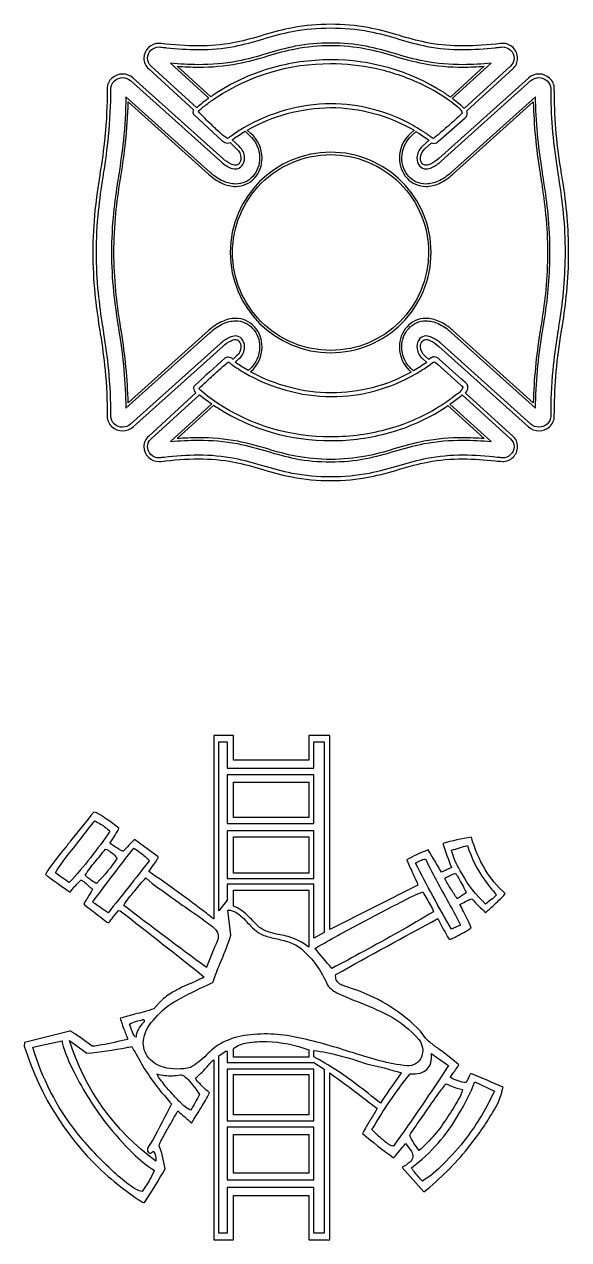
# Model space of a CAD drawing. Extents: x -4 to 118, y -79 to 10.
# Drawn here: x 10.48 to 19.06, y -63.52 to -44.34 of the extents above; entities that cross this region are included whole.
import ezdxf

# ---------------------------------------------------------------- set-up
doc = ezdxf.new("R2010")
doc.units = 0
doc.header["$MEASUREMENT"] = 0

msp = doc.modelspace()

# ---------------------------------------------------------------- linework, layer by layer
for points in [[(18.97, -46.814, 0.000146), (18.957, -46.73, -0.000234), (18.939, -46.613, -0.041041), (18.838, -45.358, 0.219525), (18.762, -45.188, 0.180479), (18.595, -45.125, 0.186054), (18.43, -45.188), (17.015, -46.458, -0.076854), (16.885, -46.547, -0.10275), (16.813, -46.565, -0.201777), (16.759, -46.54, -0.194214), (16.729, -46.449, -0.216836), (16.797, -46.307), (16.901, -46.213, 0.082324), (16.94, -46.219, 0.221925), (17.013, -46.186), (17.433, -45.814, 0.225546), (17.465, -45.743, 0.069321), (17.459, -45.706), (18.184, -45.042, 0.216742), (18.259, -44.875, 0.416012), (18.019, -44.641, 0.029208), (17.987, -44.643, -0.028387), (17.398, -44.682, -0.046224), (16.863, -44.636, -0.026962), (16.44, -44.53, -0.000345), (16.404, -44.519, 0.000483), (16.36, -44.506, 0.026301), (15.904, -44.392, 0.046491), (15.313, -44.34, 0.046831), (14.716, -44.393, 0.026196), (14.258, -44.508), (14.198, -44.526, -0.026349), (13.769, -44.634, -0.047054), (13.226, -44.682, -0.028411), (12.637, -44.643, -0.000073), (12.636, -44.643, 0.028655), (12.605, -44.641, 0.414072), (12.365, -44.875, 0.216344), (12.441, -45.042), (13.15, -45.688, 0.127901), (13.139, -45.728, 0.218641), (13.158, -45.77), (13.607, -46.182, 0.217004), (13.684, -46.214, 0.097246), (13.726, -46.207), (13.828, -46.306, -0.200618), (13.895, -46.449, -0.193494), (13.865, -46.54, -0.203085), (13.811, -46.565, -0.102621), (13.739, -46.547, -0.076643), (13.609, -46.458), (12.194, -45.188, 0.18718), (12.03, -45.125, 0.180654), (11.862, -45.188, 0.219572), (11.786, -45.358, -0.025235), (11.751, -46.112, -0.014069), (11.671, -46.705, 0.13075), (11.67, -46.707, -0.023619), (11.67, -46.709, 0.060746), (11.669, -46.715), (11.669, -46.717), (11.668, -46.72, 0.012497), (11.594, -47.272, 0.026105), (11.56, -47.94, 0.025257), (11.592, -48.588, 0.013216), (11.662, -49.123, 0.000383), (11.672, -49.182, -0.000214), (11.678, -49.224, -0.014648), (11.753, -49.797, -0.024347), (11.786, -50.522, 0.218207), (11.862, -50.692, 0.181564), (12.03, -50.756, 0.184781), (12.194, -50.693), (13.609, -49.423, -0.078249), (13.739, -49.333, -0.103151), (13.811, -49.315, -0.20195), (13.865, -49.34, -0.193672), (13.895, -49.431, -0.217707), (13.828, -49.573), (13.771, -49.624, 0.066829), (13.768, -49.622, 0.149884), (13.695, -49.593, 0.143723), (13.641, -49.609, 0.001544), (13.167, -50.042), (13.167, -50.042, 0.220995), (13.148, -50.084, 0.178636), (13.185, -50.158), (12.441, -50.838, 0.21439), (12.365, -51.005, 0.414072), (12.605, -51.239, 0.026204), (12.637, -51.238, -0.029856), (13.226, -51.198, -0.04844), (13.783, -51.248, -0.025158), (14.224, -51.362, -0.000003), (14.228, -51.363, 0.02502), (14.698, -51.484, 0.048341), (15.313, -51.54, 0.048467), (15.928, -51.483, 0.025027), (16.398, -51.363, -0.000001), (16.4, -51.362, -0.025175), (16.841, -51.248, -0.048413), (17.398, -51.198, -0.026951), (17.908, -51.229, 0.008246), (18.019, -51.239, 0.416012), (18.259, -51.005, 0.215769), (18.184, -50.838), (17.439, -50.16, 0.155616), (17.476, -50.068, 0.166723), (17.458, -50.014, 0.007441), (17.375, -49.939, -0.000026), (17.375, -49.939), (17.022, -49.625, 0.223484), (16.944, -49.59, 0.181894), (16.899, -49.601, -0.023326), (16.882, -49.61, 0.000507), (16.878, -49.613, -0.009264), (16.858, -49.628), (16.797, -49.573, -0.218913), (16.729, -49.431, -0.193669), (16.759, -49.34, -0.201953), (16.813, -49.315, -0.103585), (16.885, -49.333, -0.077499), (17.015, -49.423), (18.43, -50.693, 0.184556), (18.595, -50.756, 0.181727), (18.762, -50.692, 0.217957), (18.838, -50.522, -0.040938), (18.938, -49.275, -0.000372), (18.959, -49.139, 0.000132), (18.967, -49.088, 0.014041), (19.034, -48.568, 0.024546), (19.064, -47.94, 0.040696)], [(12.479, -45, -0.214817), (12.422, -44.875, -0.414326), (12.605, -44.698, -0.007781), (12.69, -44.706, 0.000805), (12.722, -44.71, 0.025713), (13.226, -44.738, 0.048096), (13.794, -44.688, 0.025544), (14.24, -44.573, -0.02547), (14.706, -44.453, -0.0483), (15.313, -44.398, -0.048321), (15.918, -44.453, -0.025446), (16.384, -44.573, 0.025502), (16.83, -44.688, 0.048145), (17.398, -44.738, 0.026004), (17.907, -44.709, 0.000582), (17.933, -44.706, -0.007792), (18.019, -44.698, -0.414326), (18.203, -44.875, -0.211803), (18.146, -45), (17.414, -45.667, 0.057227), (17.342, -45.599, 0.01027), (17.253, -45.532, -0.007124), (17.228, -45.513), (17.841, -44.954, -0.023758), (17.398, -44.977, -0.048154), (16.786, -44.922, -0.025655), (16.317, -44.801, 0.025517), (15.873, -44.687, 0.048414), (15.313, -44.636, 0.048387), (14.751, -44.687, 0.025696), (14.308, -44.801, -0.02568), (13.839, -44.922, -0.048134), (13.226, -44.977, -0.023608), (12.783, -44.954), (13.388, -45.506, 0.023603), (13.199, -45.656)], [(17.198, -45.49, -0.001562), (17.163, -45.465, 0.011397), (17.088, -45.412, 0.143804), (15.31, -44.901, 0.071651), (14.351, -45.037, 0.076287), (13.471, -45.449, 0.00598), (13.419, -45.484), (12.891, -45.002, 0.018529), (13.226, -45.016, 0.048057), (13.846, -44.96, 0.025616), (14.318, -44.839, -0.025585), (14.758, -44.725, -0.048507), (15.313, -44.674, -0.048543), (15.865, -44.725, -0.025677), (16.306, -44.839, 0.025493), (16.778, -44.96, 0.048041), (17.398, -45.016, 0.017309), (17.732, -45.002)], [(13.685, -46.141, -0.11808), (13.65, -46.122, -0.02192), (13.591, -46.075, -0.013199), (13.435, -45.929, -0.011695), (13.224, -45.716, -0.039932), (13.353, -45.604, -0.013314), (13.504, -45.497, -0.148801), (15.31, -44.96, -0.052621), (16.01, -45.033, -0.056093), (16.725, -45.275, -0.058211), (17.276, -45.609, -0.047387), (17.354, -45.682, -0.165669), (17.385, -45.744, -0.010459), (17.162, -45.947, -0.009093), (17.004, -46.083, -0.016517), (16.948, -46.126, -0.134638), (16.921, -46.141, 0.015739), (16.778, -46.039, 0.006515), (16.614, -45.938, 0.129551), (15.309, -45.595, 0.067943), (14.593, -45.697, 0.064062), (13.936, -45.974, 0.012307), (13.757, -46.093, -0.02034)], [(13.867, -49.615, 0.215704), (13.953, -49.43, 0.193487), (13.907, -49.301, 0.205589), (13.811, -49.258, 0.103811), (13.716, -49.281, 0.079262), (13.571, -49.379), (12.156, -50.65, -0.187507), (12.03, -50.698, -0.415516), (11.844, -50.522, 0.024482), (11.81, -49.792, 0.014544), (11.735, -49.217, 0.000163), (11.729, -49.179, -0.000396), (11.718, -49.109, -0.013295), (11.648, -48.579, -0.025146), (11.617, -47.94, -0.025669), (11.65, -47.288, -0.012882), (11.722, -46.748, -0.00026), (11.729, -46.699, 0.00002), (11.73, -46.693, 0.014049), (11.808, -46.105, 0.025145), (11.844, -45.358, -0.416719), (12.03, -45.181, -0.184019), (12.156, -45.229), (13.571, -46.5, 0.079262), (13.716, -46.599, 0.103811), (13.811, -46.622, 0.205766), (13.907, -46.579, 0.193526), (13.953, -46.448, 0.214439), (13.867, -46.265), (13.757, -46.165, -0.027984), (13.961, -46.028), (14.027, -46.089, -0.212909), (14.191, -46.448, -0.189535), (14.081, -46.742, -0.21078), (13.811, -46.861, -0.105751), (13.619, -46.817, -0.077342), (13.412, -46.678), (12.081, -45.482, -0.022813), (12.041, -46.169, -0.012206), (11.968, -46.717, -0.000353), (11.963, -46.749, 0.000494), (11.955, -46.795, 0.012717), (11.886, -47.318, 0.025553), (11.855, -47.94, 0.025368), (11.886, -48.557, 0.012928), (11.954, -49.076, 0.000195), (11.972, -49.19, -0.03759), (12.081, -50.397), (13.412, -49.202, -0.0791), (13.62, -49.063, -0.104674), (13.811, -49.019, -0.209877), (14.08, -49.138, -0.190255), (14.191, -49.43, -0.214017), (14.027, -49.791), (14.011, -49.805, -0.019712), (13.977, -49.785, -0.020434), (13.804, -49.672)], [(18.915, -49.049, -0.001135), (18.897, -49.167, 0.000726), (18.887, -49.229, 0.014433), (18.814, -49.798, 0.024161), (18.781, -50.522, -0.216482), (18.723, -50.649, -0.183232), (18.594, -50.698, -0.187096), (18.468, -50.65), (17.053, -49.379, 0.079262), (16.908, -49.281, 0.103811), (16.813, -49.258, 0.205589), (16.718, -49.301, 0.193487), (16.672, -49.43, 0.215708), (16.758, -49.615), (16.825, -49.676, -0.007401), (16.617, -49.81), (16.617, -49.81, -0.010868), (16.557, -49.751, -0.185711), (16.433, -49.43, -0.190414), (16.544, -49.138, -0.209759), (16.813, -49.019, -0.104674), (17.005, -49.063, -0.0791), (17.213, -49.202), (18.542, -50.397, -0.037189), (18.648, -49.215, -0.000296), (18.656, -49.165, 0.001058), (18.687, -48.965, 0.039277), (18.769, -47.94, 0.024688), (18.74, -47.339, 0.013376), (18.675, -46.833, 0.000847), (18.662, -46.754, -0.000954), (18.645, -46.642, -0.036499), (18.542, -45.482), (17.213, -46.678, -0.077342), (17.005, -46.817, -0.105751), (16.813, -46.861, -0.210424), (16.544, -46.742, -0.189837), (16.433, -46.448, -0.213755), (16.597, -46.089), (16.658, -46.033, 0.002664), (16.675, -46.045, -0.007955), (16.862, -46.169), (16.758, -46.265, 0.214442), (16.672, -46.448, 0.193526), (16.718, -46.579, 0.205766), (16.813, -46.622, 0.103811), (16.908, -46.599, 0.079262), (17.053, -46.5), (18.468, -45.229, -0.183579), (18.594, -45.181, -0.41602), (18.781, -45.358, 0.040242), (18.877, -46.579, 0.001014), (18.899, -46.727, -0.000651), (18.911, -46.802, -0.013762), (18.978, -47.318, -0.024461), (19.007, -47.94, -0.040224)], [(16.625, -46.013), (16.571, -46.061, 0.214765), (16.394, -46.449, 0.189312), (16.515, -46.768, 0.210892), (16.813, -46.899, 0.105394), (17.02, -46.852, 0.078286), (17.238, -46.706), (18.506, -45.566, 0.033759), (18.609, -46.661, 0.001432), (18.624, -46.761, -0.001209), (18.635, -46.828, -0.013403), (18.701, -47.337, -0.024674), (18.73, -47.941, -0.024108), (18.703, -48.53, -0.013758), (18.639, -49.028, -0.001025), (18.622, -49.134, 0.000728), (18.611, -49.206, 0.034157), (18.506, -50.314), (17.238, -49.174, 0.079135), (17.02, -49.028, 0.104567), (16.813, -48.982, 0.210427), (16.515, -49.112, 0.189727), (16.394, -49.431, 0.214642), (16.571, -49.819), (16.582, -49.829, -0.128289), (15.319, -50.158, -0.064507), (14.66, -50.069, -0.059476), (14.046, -49.825), (14.053, -49.819, 0.213856), (14.229, -49.431, 0.189727), (14.108, -49.112, 0.210427), (13.811, -48.982, 0.104656), (13.604, -49.028, 0.079556), (13.386, -49.174), (12.117, -50.314, 0.03475), (12.01, -49.194, 0.000306), (12.001, -49.133, -0.000405), (11.99, -49.065, -0.013027), (11.923, -48.55, -0.025164), (11.893, -47.941, -0.025453), (11.923, -47.324, -0.012801), (11.992, -46.803, -0.001046), (12, -46.758, 0.000944), (12.006, -46.718, 0.011017), (12.076, -46.202, 0.021622), (12.117, -45.566), (13.386, -46.706, 0.078708), (13.603, -46.852, 0.105483), (13.811, -46.899, 0.210892), (14.108, -46.768, 0.189312), (14.229, -46.449, 0.213974), (14.053, -46.061), (13.995, -46.009, -0.061773), (14.626, -45.75, -0.06661), (15.308, -45.654, -0.133985)], [(13.726, -47.941, 0.414077), (15.31, -49.523, 0.414219), (16.895, -47.941, 0.414219), (15.31, -46.359, 0.414077)], [(15.31, -46.397, -0.41424), (16.856, -47.942, -0.414174), (15.31, -49.486, -0.414239), (13.763, -47.942, -0.414305)], [(16.932, -49.67, -0.413333), (16.961, -49.673), (16.995, -49.704), (17.37, -50.038), (17.37, -50.038, -0.108659), (17.396, -50.066, -0.147341), (17.37, -50.119, -0.067618), (17.322, -50.165, 0.009515), (17.226, -50.235, -0.000151), (17.213, -50.245, 0.000532), (17.186, -50.264, -0.016391), (17.066, -50.348, -0.074255), (16.228, -50.726, -0.069209), (15.32, -50.851, -0.148356), (13.515, -50.314, -0.041745), (13.232, -50.089, -0.001662), (13.458, -49.879, -0.003433), (13.617, -49.735, -0.035917), (13.695, -49.67, -0.204677), (13.708, -49.674, 0.031663), (13.947, -49.836, 0.063913), (14.604, -50.113, 0.068089), (15.32, -50.216, 0.13294), (16.653, -49.856, 0.017454), (16.825, -49.748, 0.013916)], [(18.146, -50.88, -0.215678), (18.203, -51.005, -0.414942), (18.019, -51.182, -0.010645), (17.944, -51.175, 0.028507), (17.398, -51.141, 0.048382), (16.83, -51.192, 0.025275), (16.384, -51.307, -0.025446), (15.918, -51.427, -0.048321), (15.313, -51.482, -0.0483), (14.706, -51.427, -0.02547), (14.24, -51.307, 0.025317), (13.794, -51.192, 0.048333), (13.226, -51.141, 0.028258), (12.683, -51.174, -0.010235), (12.605, -51.182, -0.414942), (12.422, -51.005, -0.218685), (12.479, -50.88), (13.241, -50.185, 0.010123), (13.435, -50.33), (12.783, -50.925, -0.022671), (13.226, -50.903, -0.047913), (13.839, -50.958, -0.025889), (14.308, -51.078, 0.025469), (14.751, -51.193, 0.048624), (15.313, -51.244, 0.048652), (15.873, -51.193, 0.025289), (16.317, -51.078, -0.025864), (16.786, -50.958, -0.047934), (17.398, -50.903, -0.021873), (17.841, -50.924), (17.192, -50.333, -0.002243), (17.229, -50.306, 0.02586), (17.387, -50.185)], [(13.467, -50.353, -0.000154), (13.47, -50.355, 0.002796), (13.529, -50.394, 0.144242), (15.32, -50.91, 0.069059), (16.244, -50.783, 0.073973), (17.099, -50.399, 0.011822), (17.161, -50.356), (17.733, -50.878, 0.015934), (17.398, -50.865, 0.048032), (16.778, -50.921, 0.025631), (16.306, -51.042, -0.025677), (15.865, -51.156, -0.048543), (15.313, -51.206, -0.048507), (14.758, -51.156, -0.025585), (14.318, -51.042, 0.025631), (13.845, -50.921, 0.048032), (13.226, -50.865, 0.018529), (12.891, -50.879)], [(17.449, -61.041, -0.122462), (17.2, -60.96, -0.095275), (17.207, -60.945, -0.014094), (17.226, -60.916, -0.005619), (17.28, -60.84, 0.02039), (17.333, -60.763, 0.034472), (17.017, -60.513, -0.014061), (16.874, -60.404, -0.054607), (16.807, -60.341), (16.729, -60.231, 0.11756), (15.707, -59.58, -0.004765), (15.523, -59.515, -0.039943), (15.454, -59.486, -0.122069), (15.4, -59.417, -0.138883), (15.391, -59.336, -0.003142), (17.001, -58.454, 0.017592), (17.178, -58.779, 0.105389), (17.219, -58.77, 0.028779), (17.29, -58.738, 0.019245), (17.525, -58.603, 0.095178), (17.516, -58.571, 0.014922), (17.489, -58.509, 0.005904), (17.405, -58.34, -0.002609), (17.35, -58.229, -0.011525), (17.468, -58.169, -0.038998), (17.537, -58.141, 0.013994), (17.753, -58.36, -0.005024), (17.809, -58.309, 0.006883), (17.96, -58.17, 0.051451), (18.065, -58.056, -0.082376), (17.748, -57.679, -0.064589), (17.53, -57.167, 0.028934), (17.078, -57.268, 0.009127), (17.214, -57.649, -0.00008), (17.214, -57.649), (17.058, -57.721, 0.000042), (17.058, -57.721, 0.004039), (16.85, -57.368, -0.009876), (16.825, -57.377, 0.048217), (16.513, -57.527, 0.030209), (16.543, -57.6, 0.003458), (16.598, -57.72, -0.004526), (16.66, -57.856, -0.058951), (16.687, -57.928), (15.295, -58.623), (15.295, -55.565), (14.968, -55.565), (14.968, -55.955), (13.777, -55.955), (13.777, -55.565), (13.47, -55.565), (13.47, -58.456, -0.186619), (13.46, -58.452, -0.024856), (13.437, -58.436, -0.00692), (13.35, -58.37, 0.009975), (12.912, -58.041, 0.012282), (12.442, -57.712), (12.442, -57.712, 0.008441), (12.522, -57.6, 0.01785), (12.574, -57.521, 0.035051), (12.588, -57.493, 0.280947), (12.589, -57.479), (12.217, -57.206), (12.217, -57.206, 0.012112), (12.04, -57.389, -0.127257), (12.016, -57.383, -0.032719), (11.973, -57.36, -0.021543), (11.83, -57.264, -0.002584), (11.835, -57.256, 0.006498), (11.914, -57.135, 0.012816), (11.956, -57.066, 0.092451), (11.972, -57.027, 0.024176), (11.777, -56.884, 0.016302), (11.653, -56.804, 0.09773), (11.577, -56.771, 0.006709), (11.209, -57.228, -0.001207), (11.154, -57.298, 0.010766), (10.899, -57.624, 0.018959), (10.836, -57.715, 0.113242), (10.816, -57.758, -0.000419), (10.857, -57.789, 0.009251), (11.201, -58.036, -0.046687), (11.349, -57.869, 0.002379), (11.371, -57.848, -0.140968), (11.391, -57.853, -0.045712), (11.417, -57.87, -0.019213), (11.487, -57.931, 0.007813), (11.553, -57.99, -0.101749), (11.549, -58.003, -0.019869), (11.536, -58.025, -0.00781), (11.497, -58.088, 0.009682), (11.446, -58.171, 0.077544), (11.419, -58.228, -0.004592), (11.669, -58.422, 0.0022), (11.773, -58.502, -0.0001), (11.795, -58.519, -0.196052), (11.813, -58.515, 0.005599), (11.863, -58.453, -0.012192), (11.963, -58.328), (11.99, -58.329, -0.004388), (13.317, -59.375, -0.027854), (13.072, -59.49, 0.040004), (12.794, -59.63, 0.070741), (12.613, -59.777), (12.521, -59.879, -0.010754), (12.219, -59.963, 0.005765), (11.993, -60.025, 0.038723), (12.02, -60.115, 0.007002), (12.062, -60.228, -0.006761), (12.095, -60.315, -0.017449), (12.105, -60.344, -0.090626), (12.107, -60.361, -0.008062), (11.698, -60.448, -0.014773), (11.59, -60.466, -0.108576), (11.547, -60.467), (11.432, -60.381, 0.017159), (11.268, -60.264, 0.028756), (11.221, -60.237, 0.141064), (11.197, -60.23), (10.481, -60.411), (10.479, -60.465, 0.137378), (11.805, -62.528, 0.014192), (12.2, -62.835, 0.023202), (12.316, -62.911, 0.109632), (12.376, -62.936, 0.019421), (12.7, -62.4), (12.65, -62.155), (12.605, -62.038, -0.071806), (12.647, -61.941, -0.007514), (12.75, -61.753, -0.003691), (12.902, -61.487), (12.902, -61.487, 0.002402), (13.115, -61.679, 0.010093), (13.266, -61.438, 0.02577), (13.401, -61.204, -0.010725), (13.289, -61.102, -0.020682), (13.213, -61.023, -0.03396), (13.189, -60.992, -0.154982), (13.181, -60.972, 0.042641), (13.379, -60.77, -0.017062), (13.436, -60.707, -0.045866), (13.456, -60.69, -0.171645), (13.47, -60.684), (13.47, -63.521), (13.777, -63.521), (13.777, -62.824), (14.968, -62.824), (14.968, -63.521), (15.295, -63.521), (15.295, -60.887, -0.011223), (15.79, -61.257, 0.001291), (16.044, -61.449, -0.040933), (16.023, -61.487, -0.002546), (15.973, -61.57, 0.004451), (15.875, -61.731, 0.035683), (15.815, -61.845, 0.019719), (16.304, -62.23, 0.00632), (16.491, -62.003, -0.00004), (16.491, -62.003, -0.0471), (16.584, -62.128, -0.169266), (16.607, -62.219, -0.174117), (16.559, -62.297, -0.047793), (16.436, -62.381), (16.779, -62.767, 0.055975), (17.475, -62.074, 0.034134), (17.867, -61.51, 0.089056), (18.03, -61.115, 0.00857), (17.521, -60.9, 0.052581), (17.497, -60.94, 0.008358)], [(11.188, -57.884, -0.012072), (10.969, -57.732, -0.033235), (11.229, -57.372, -0.002769), (11.59, -56.911), (11.59, -56.911, -0.021925), (11.681, -56.961, -0.075231), (11.826, -57.076, -0.038529)], [(17.468, -57.299, 0.083441), (17.741, -57.847, 0.034109), (17.926, -58.077, -0.042005), (17.839, -58.158, -0.014473), (17.753, -58.223, -0.082522), (17.382, -57.745, -0.077535), (17.217, -57.375), (17.217, -57.375, -0.009496)], [(11.44, -57.767, -0.03212), (11.599, -57.556, -0.002702), (11.76, -57.357, -0.107917), (11.8, -57.373, -0.033675), (11.854, -57.411, -0.07317), (11.943, -57.502, -0.053751), (11.622, -57.892, 0.000009), (11.615, -57.899, -0.037089), (11.525, -57.84, -0.018216), (11.468, -57.797, -0.111572)], [(16.65, -57.579, -0.073029), (16.741, -57.53, -0.026281), (16.782, -57.516, -0.088492), (16.805, -57.513, 0.010947), (17.142, -58.15, -0.015605), (17.356, -58.555, -0.011203), (17.215, -58.622, -0.011824)], [(12.047, -58.244, -0.036209), (12.22, -58.017, -0.003171), (12.394, -57.808), (12.494, -57.897, 0.007913), (13.19, -58.391, -0.015453), (13.424, -58.564, -0.083129), (13.518, -58.655, -0.094015), (13.538, -58.73, -0.119412), (13.526, -58.798), (13.526, -58.798, 0.005727), (13.35, -59.223, -0.006232)], [(17.28, -57.737, -0.02429), (17.371, -57.89, -0.009666), (17.427, -57.997, -0.097935), (17.448, -58.048), (17.306, -58.142), (17.306, -58.142, -0.002475), (17.207, -57.986, -0.029496), (17.111, -57.821, -0.116849), (17.138, -57.801, -0.016246), (17.195, -57.773, -0.022813)], [(14.968, -58.007), (14.968, -58.814), (14.968, -58.904, 0.087923), (14.638, -58.736, 0.0204), (14.514, -58.709, -0.031613), (14.361, -58.674, -0.064237), (14.19, -58.594, -0.019116), (14.082, -58.487, 0.028839), (13.943, -58.354, 0.086599), (13.777, -58.256), (13.777, -58.007)], [(15.776, -58.529, -0.005325), (16.495, -58.154, -0.048753), (16.763, -58.033, -0.011777), (16.891, -58.252, -0.019507), (16.923, -58.314, -0.099201), (16.932, -58.344, -0.012219), (15.826, -58.972, -0.00674), (15.33, -59.239), (15.33, -59.239, -0.008553), (15.065, -58.924, 0.003442), (15.072, -58.92, -0.012112)], [(13.098, -60.802, -0.127273), (12.677, -60.8, -0.175086), (12.419, -60.623, -0.198679), (12.362, -60.341, -0.156068), (12.543, -60.027, -0.102709), (12.903, -59.734, -0.023097), (13.361, -59.505, 0.00148), (13.45, -59.463, -0.013627), (13.587, -59.111, 0.021394), (13.737, -58.717), (13.687, -58.318, -0.166108), (13.851, -58.378, -0.043849), (13.996, -58.513, 0.02337), (14.109, -58.625, 0.076861), (14.237, -58.709, 0.047734), (14.327, -58.741, 0.011706), (14.44, -58.768, -0.028947), (14.654, -58.825, -0.092997), (14.85, -58.931, -0.120956), (15.26, -59.504, 0.126171), (15.431, -59.635, 0.02213), (15.719, -59.757, -0.032196), (16.228, -59.985, -0.094246), (16.7, -60.36, -0.278418), (16.741, -60.635, -0.3375), (16.512, -60.776, -0.043375), (16.087, -60.696, -0.011337), (15.61, -60.555, 0.027063), (14.777, -60.328, 0.09325), (13.95, -60.299, 0.089892), (13.571, -60.429, 0.062103), (13.354, -60.604, -0.075975)], [(12.246, -60.072, -0.013855), (12.331, -60.051, -0.025394), (12.354, -60.047, -0.172288), (12.363, -60.048, -0.188687), (12.372, -60.071, -0.182826), (12.361, -60.093, 0.194192), (12.241, -60.322), (12.223, -60.321, -0.053544), (12.14, -60.117, -0.066612)], [(12.338, -62.758, -0.137946), (12.166, -62.678, -0.031515), (11.897, -62.458, -0.037479), (11.3, -61.822, -0.095363), (10.614, -60.482), (11.075, -60.381), (11.074, -60.408, 0.057102), (11.27, -60.885, 0.051681), (11.772, -61.686, 0.02931), (12.191, -62.156, 0.062899), (12.529, -62.424, -0.049872), (12.46, -62.567, -0.039738)], [(12.504, -61.947), (12.423, -62.078, 0.101715), (12.421, -62.086, 0.048308), (12.421, -62.097, 0.04199), (12.427, -62.131, 0.088574), (12.45, -62.151, 0.157942), (12.468, -62.156, 0.123249), (12.483, -62.15, 0.036894), (12.496, -62.139, -0.028802), (12.506, -62.131, -0.118736), (12.516, -62.127, -0.105786), (12.548, -62.195, -0.126828), (12.551, -62.28, -0.161352), (11.191, -60.376), (11.465, -60.578, 0.025371), (12.094, -60.487, -0.006909), (12.174, -60.473, -0.007392), (12.242, -60.592, 0.049148), (12.621, -61.169, -0.002174), (12.798, -61.378, -0.01626)], [(14.968, -60.525), (14.968, -60.638), (13.777, -60.638), (13.777, -60.502, -0.120591), (13.993, -60.414, -0.0547), (14.303, -60.394, -0.083926)], [(15.207, -63.418), (15.045, -63.418), (15.045, -62.699), (13.678, -62.699), (13.678, -63.418), (13.548, -63.418), (13.548, -60.828), (13.548, -60.62, -0.032221), (13.641, -60.554, -0.101076), (13.668, -60.543, -0.547314), (13.678, -60.553), (13.678, -60.724), (13.776, -60.724), (15.045, -60.724), (15.207, -60.828)], [(15.046, -60.637), (15.046, -60.536), (15.046, -60.536, -0.032557), (15.245, -60.567, -0.030758), (15.876, -60.743, -0.019038), (16.426, -60.889, -0.000875), (16.38, -60.953, 0.012799), (16.095, -61.366), (16.095, -61.366, 0.011787), (15.718, -61.07, 0.04549)], [(16.301, -62.043, -0.119142), (16.249, -62.027, -0.043585), (16.175, -61.979, -0.032378), (15.96, -61.784, -0.033118), (16.562, -60.902, 0.07729), (16.72, -60.89, 0.127839), (16.828, -60.833, 0.137578), (16.888, -60.731, 0.08881), (16.899, -60.583, 0.001062), (17.17, -60.772, -0.010254)], [(13.244, -61.229, -0.01766), (13.1, -61.479, -0.064878), (12.94, -61.355, -0.02445), (12.767, -61.171, -0.020205), (12.628, -60.997, -0.089109), (12.573, -60.905, 0.035003), (12.692, -60.927, 0.086281), (12.94, -60.917, -0.151857), (12.993, -60.935, -0.057747), (13.061, -60.993, -0.041543)], [(16.557, -61.871, -0.015139), (16.719, -61.636, 0.00498), (16.8, -61.518, -0.007548), (17.018, -61.207, -0.033111), (17.133, -61.061), (17.216, -61.098, 0.062431), (17.39, -61.15, -0.089213), (17.324, -61.308, -0.02298), (17.154, -61.585, -0.07015), (16.706, -62.114, -0.075602)]]:
    msp.add_lwpolyline(points, format="xyb", close=True)
for points in [[(13.548, -55.662), (13.678, -55.662), (13.678, -56.078), (15.046, -56.078), (15.046, -55.662), (15.208, -55.662), (15.208, -58.674), (15.046, -58.764), (15.046, -57.911), (13.678, -57.911), (13.678, -58.163), (13.548, -58.33)], [(15.046, -56.183), (13.679, -56.183), (13.679, -56.952), (15.046, -56.952)], [(14.968, -56.857), (13.777, -56.857), (13.777, -56.302), (14.968, -56.302)], [(15.046, -57.07), (13.679, -57.07), (13.679, -57.822), (15.046, -57.822)], [(14.968, -57.738), (13.777, -57.738), (13.777, -57.165), (14.968, -57.165)], [(13.678, -61.647), (15.046, -61.647), (15.046, -60.828), (13.678, -60.828)], [(13.776, -60.915), (14.967, -60.915), (14.967, -61.551), (13.776, -61.551)], [(13.679, -62.577), (15.046, -62.577), (15.046, -61.747), (13.679, -61.747)], [(13.776, -61.86), (14.967, -61.86), (14.967, -62.473), (13.776, -62.473)]]:
    msp.add_lwpolyline(points, close=True)
for points in [[(11.801, -58.36, -0.004062), (11.679, -58.278, -0.00838), (11.595, -58.22, -0.085479), (11.558, -58.188), (11.558, -58.188, -0.002986), (12.205, -57.342, -0.041778), (12.311, -57.413, -0.066049), (12.449, -57.539, -0.006483), (11.801, -58.36)], [(17.893, -61.174, -0.053811), (17.453, -61.913, -0.035386), (17.084, -62.329, -0.070045), (16.757, -62.596, -0.011691), (16.627, -62.446, -0.020637), (16.595, -62.404, -0.128077), (16.585, -62.384, 0.10561), (17.333, -61.536, 0.039596), (17.586, -61.028), (17.893, -61.174)]]:
    msp.add_lwpolyline(points, format="xyb")

doc.saveas('drawing.dxf')
